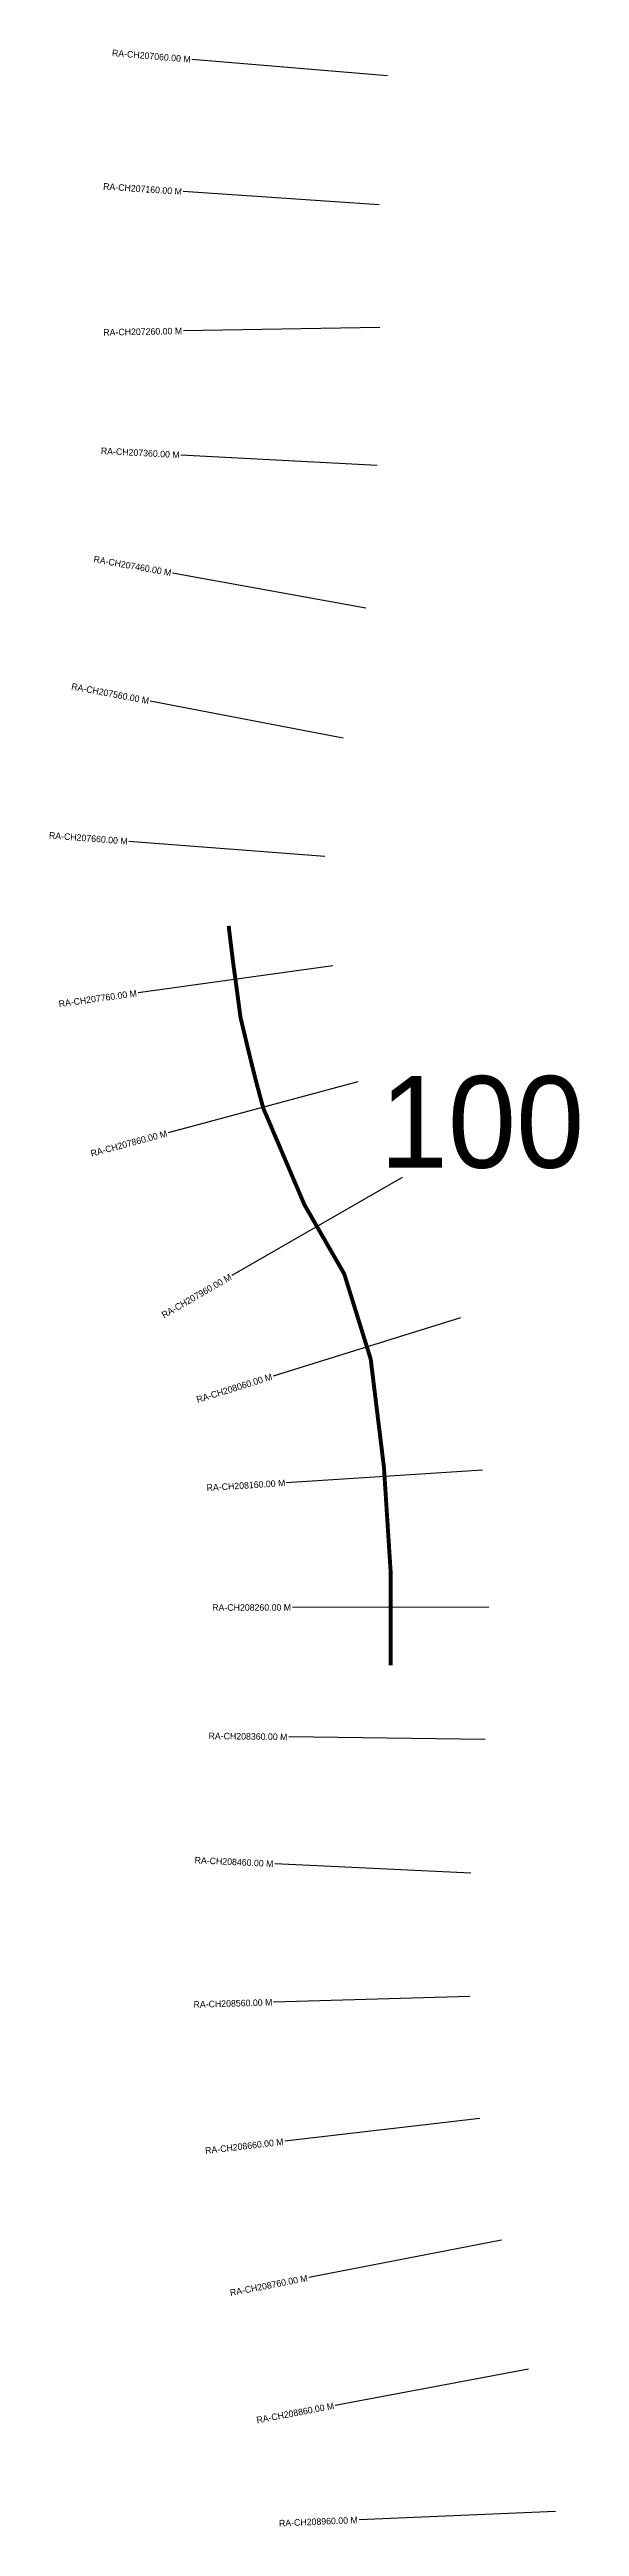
# Model space of a CAD drawing. Header units: metres. Extents: x 274638 to 286831, y 2075726 to 2079570.
# Drawn here: x 274638 to 275043, y 2075726 to 2077616 of the extents above; entities that cross this region are included whole.
import ezdxf
from ezdxf.enums import TextEntityAlignment as Align

# ---------------------------------------------------------------- set-up
doc = ezdxf.new("R2010")
doc.units = ezdxf.units.M
for name, color, linetype in [('CS', 134, 'Continuous'), ('CSMark', 210, 'Continuous'), ('NATURALLY PROTECTED', 3, 'Continuous')]:
    doc.layers.add(name, color=color, linetype=linetype)

msp = doc.modelspace()

# ---------------------------------------------------------------- linework, layer by layer
at = {"layer": 'CS'}
for p, q in [((274896.1, 2077595.8), (274746.7, 2077608.4)), ((274896.1, 2077595.8), (274746.7, 2077608.4)), ((274889.6, 2077497.3), (274740, 2077507.5)), ((274889.6, 2077497.3), (274740, 2077507.5)), ((274890.2, 2077403.9), (274740.2, 2077401.2)), ((274890.2, 2077403.9), (274740.2, 2077401.2)), ((274888.1, 2077298.6), (274738.3, 2077306.5)), ((274888.1, 2077298.6), (274738.3, 2077306.5)), ((274879.5, 2077189.7), (274731.9, 2077216.3)), ((274879.5, 2077189.7), (274731.9, 2077216.3)), ((274862.2, 2077090.4), (274714.9, 2077118.6)), ((274862.2, 2077090.4), (274714.9, 2077118.6)), ((274848.2, 2077000), (274698.6, 2077011.6)), ((274848.2, 2077000), (274698.6, 2077011.6)), ((274854.2, 2076916.7), (274705.6, 2076896)), ((274854.2, 2076916.7), (274705.6, 2076896)), ((274873.5, 2076828.2), (274728.6, 2076789.3)), ((274873.5, 2076828.2), (274728.6, 2076789.3)), ((274907.2, 2076755.2), (274777.2, 2076680.3)), ((274907.2, 2076755.2), (274777.2, 2076680.3)), ((274951.9, 2076648.2), (274808.7, 2076603.6)), ((274951.9, 2076648.2), (274808.7, 2076603.6)), ((274968.7, 2076531.8), (274819, 2076522.3)), ((274968.7, 2076531.8), (274819, 2076522.3)), ((274973.4, 2076427.3), (274823.4, 2076427.1)), ((274970.6, 2076326.3), (274820.6, 2076328.3)), ((274959.7, 2076224.4), (274809.9, 2076231.5)), ((274959, 2076130.1), (274809.1, 2076125.9)), ((274966.6, 2076037.2), (274817.6, 2076019.7)), ((274983.2, 2075944.3), (274835.9, 2075915.7)), ((275003.6, 2075845.9), (274856.2, 2075818.2)), ((275024.2, 2075737.2), (274874.3, 2075730.8))]:
    msp.add_line(p, q, dxfattribs=at)
at = {"layer": 'NATURALLY PROTECTED', "const_width": 3, "flags": 128}
msp.add_lwpolyline([(274774.8, 2076947.2), (274775.1, 2076944.2), (274775.1, 2076944.2), (274778, 2076920.3), (274781, 2076898.3), (274783.8, 2076877.3), (274790.2, 2076850.5), (274795.4, 2076829.5), (274801.2, 2076808), (274832.6, 2076734.4), (274863, 2076681.6), (274883.2, 2076616.6), (274893.3, 2076534.3), (274898.4, 2076454.8), (274898.5, 2076382.8)], dxfattribs=at)

# ---------------------------------------------------------------- texts
at = {"insert": (274890.1, 2076832.6), "char_height": 70, "attachment_point": 1}
msp.add_mtext_dynamic_manual_height_columns('100', width=95.172, gutter_width=1, heights=[0], dxfattribs=at)
at = {"layer": 'CSMark'}
for s, rotation, p in [('RA-CH207060.00 M', 355.2147, (274745.7, 2077608.4)), ('RA-CH207060.00 M', 355.2147, (274745.7, 2077608.4)), ('RA-CH207160.00 M', 356.1052, (274739, 2077507.5)), ('RA-CH207160.00 M', 356.1052, (274739, 2077507.5)), ('RA-CH207260.00 M', 1.0368, (274739.2, 2077401.2)), ('RA-CH207260.00 M', 1.0368, (274739.2, 2077401.2)), ('RA-CH207360.00 M', 356.9873, (274737.3, 2077306.6)), ('RA-CH207360.00 M', 356.9873, (274737.3, 2077306.6)), ('RA-CH207460.00 M', 349.7766, (274730.9, 2077216.5)), ('RA-CH207460.00 M', 349.7766, (274730.9, 2077216.5)), ('RA-CH207560.00 M', 349.17, (274713.9, 2077118.8)), ('RA-CH207560.00 M', 349.17, (274713.9, 2077118.8)), ('RA-CH207660.00 M', 355.5339, (274697.6, 2077011.7)), ('RA-CH207660.00 M', 355.5339, (274697.6, 2077011.7)), ('RA-CH207760.00 M', 7.9294, (274704.6, 2076895.9)), ('RA-CH207760.00 M', 7.9294, (274704.6, 2076895.9)), ('RA-CH207860.00 M', 15.0478, (274727.6, 2076789)), ('RA-CH207860.00 M', 15.0478, (274727.6, 2076789)), ('RA-CH207960.00 M', 29.9231, (274776.3, 2076679.8)), ('RA-CH207960.00 M', 29.9231, (274776.3, 2076679.8)), ('RA-CH208060.00 M', 17.2943, (274807.8, 2076603.4)), ('RA-CH208060.00 M', 17.2943, (274807.8, 2076603.4)), ('RA-CH208160.00 M', 3.6439, (274818, 2076522.2)), ('RA-CH208160.00 M', 3.6439, (274818, 2076522.2)), ('RA-CH208260.00 M', 0.0629, (274822.4, 2076427.1)), ('RA-CH208360.00 M', 359.2241, (274819.6, 2076328.3)), ('RA-CH208460.00 M', 357.2886, (274808.9, 2076231.5)), ('RA-CH208560.00 M', 1.629, (274808.1, 2076125.8)), ('RA-CH208660.00 M', 6.6961, (274816.6, 2076019.5)), ('RA-CH208760.00 M', 10.9702, (274834.9, 2075915.5)), ('RA-CH208860.00 M', 10.6494, (274855.2, 2075818)), ('RA-CH208960.00 M', 2.4109, (274873.3, 2075730.8))]:
    msp.add_text(s, height=5, rotation=rotation, dxfattribs=at).set_placement(p, align=Align.MIDDLE_RIGHT)

doc.saveas('drawing.dxf')
